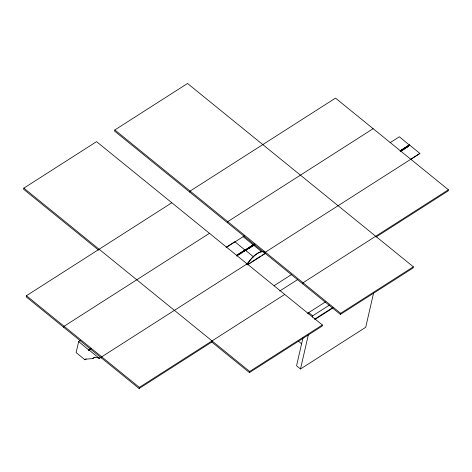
<?xml version="1.0" encoding="UTF-8"?>
<svg xmlns="http://www.w3.org/2000/svg" width="472" height="472" viewBox="0 0 472 472"><rect width="100%" height="100%" fill="white"/><g stroke="black" fill="none" stroke-linecap="round" stroke-linejoin="round"><path stroke-width="0.71" d="M211.645 341.929L249.422 372.597L322.111 326.123L322.37 324.984L96.548 141.647L23.86 188.127L23.6 189.26L98.589 250.142M171.826 202.759L26.444 295.714L26.184 296.853L139.098 388.521L212.406 341.645M63.82 327.409L64.08 326.27L209.462 233.315M114.838 129.959L114.578 131.092L340.401 314.429L413.088 267.954L413.348 266.816L187.526 83.479L114.838 129.959L340.66 313.296L340.401 314.429M80.505 340.389L78.647 341.581L76.122 352.584L84.984 359.776L86.223 358.986M84.984 359.776L85.119 359.18L92.606 358.632L95.084 357.044M90.925 348.855L89.066 350.041L89.12 350.613L88.5 350.118L90.618 348.601M92.606 358.632L92.742 358.484A11.387 6.608 57.4 0 1 99.15 358.39L101.043 357.062M101.456 357.965L101.722 356.826L247.098 263.872M139.098 388.521L139.358 387.382L284.734 294.428M189.85 192.204L190.11 191.072L335.492 98.117L448.4 189.785L448.14 190.924L376.072 237.003M227.486 222.76L227.746 221.628L373.128 128.673M244.944 250.054L234.867 241.693L226.188 247.245M237.817 255.063L253.965 244.632M254.803 244.325L253.564 245.115L253.617 245.688L252.998 245.186L253.257 244.868L243.139 236.655M265.122 253.316L265.382 252.184L419.897 153.441L409.784 145.228L400.486 151.176M249.422 372.597L249.682 371.464L322.37 324.984M302.758 283.873L303.024 282.74L448.4 189.785M302.947 337.899L296.563 365.776L300.511 368.98L365.723 327.285L373.582 292.976M308.434 313.957L308.741 312.611L312.688 315.815L312.381 317.16M300.511 368.98L308.369 334.672M409.218 145.305L409.289 145.004L400.144 151.075M409.442 145.128L399.365 136.768L390.067 142.715M400.451 151.323L409.784 145.228M419.897 153.441L410.569 159.524M226.129 247.593L244.378 235.858M236.301 255.458L244.98 249.906M88.5 350.118L90.984 348.531M239.776 253.446L241.015 252.656M245.357 249.883L246.596 249.086M247.835 248.296L254.036 244.331M400.61 150.556L409.289 145.004M236.867 255.405L254.496 244.071M400.179 150.928L409.478 144.981M236.614 255.706L254.461 244.225M89.031 350.194L90.895 349.003M236.555 256.054L254.532 244.561M239.617 254.219L240.856 253.429M243.34 251.841L254.768 244.472M253.682 245.393L254.921 244.596M402.468 150.261L404.947 148.674M406.185 147.883L408.663 146.296M246.59 249.989L247.829 249.192M249.074 248.402L254.65 244.832M246.726 263.919L248.585 262.727M99.15 358.39L101.008 357.204M246.691 264.055L248.555 262.863M247.281 264.727L250.349 262.768M251.576 261.984L260.774 256.101M262.001 255.317L265.069 253.358M247.475 264.886L265.878 253.122M274.155 285.654L291.425 274.61M279.76 291.023L297.702 279.554M307.537 313.378L325.509 301.885M312.688 315.815L329.456 305.095M314.558 319.219L332.571 307.703M315.042 319.42L333.055 307.903M340.66 313.296L413.348 266.816M253.564 245.115L261.99 251.959M245.292 250.154L253.718 256.998M298.41 341.167L301.791 343.917M23.86 188.127L249.682 371.464M26.444 295.714L139.358 387.382M78.647 341.581L88.571 349.817M89.066 350.041L99.179 358.254M247.287 263.919A15.198 6.136 -50.9 0 1 265.022 252.915M247.163 264.621A15.198 6.136 -50.9 0 1 265.223 253.075"/></g></svg>
